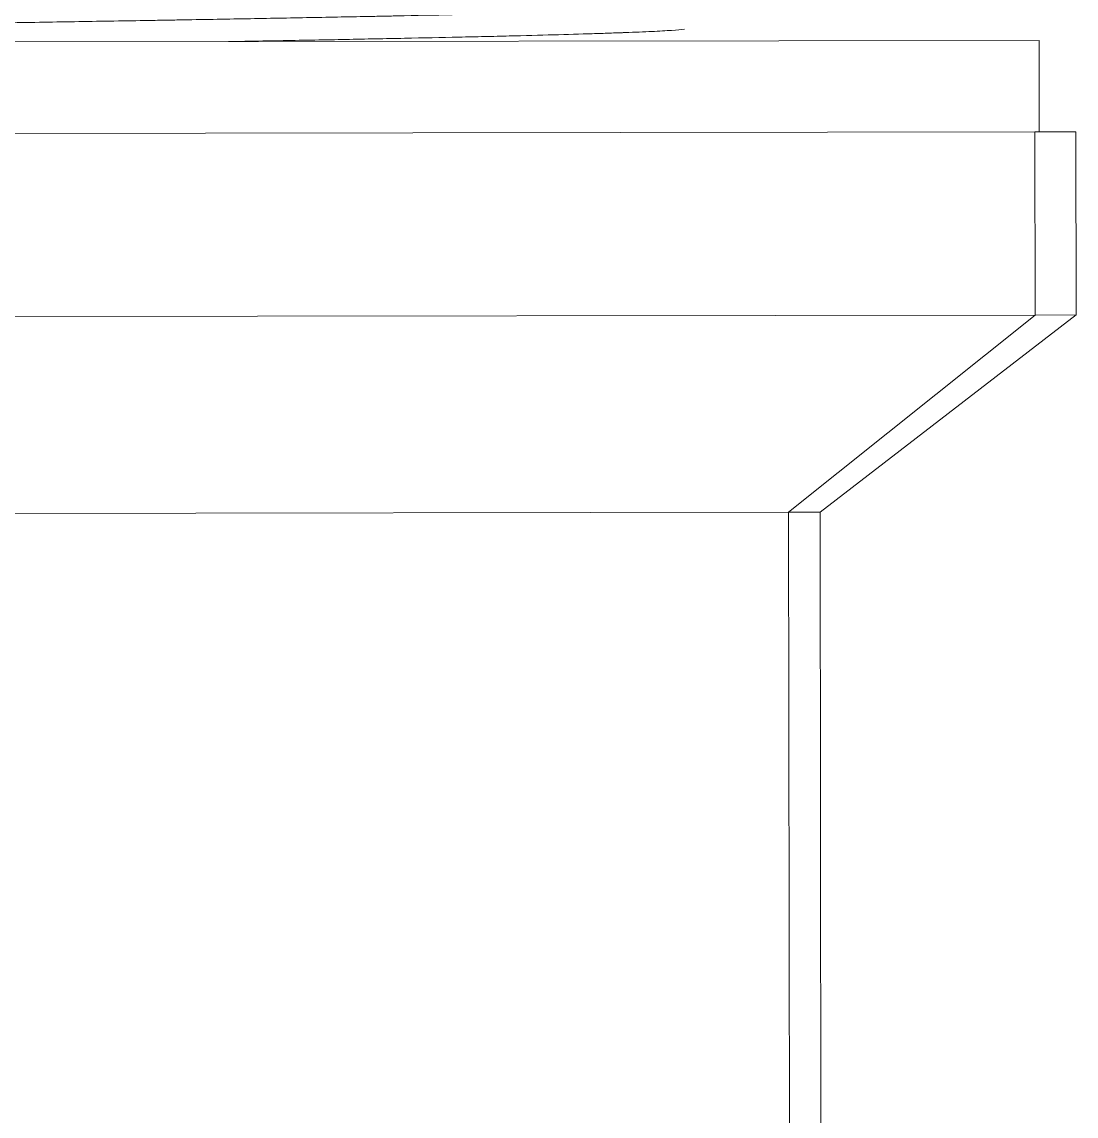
# Model space of a CAD drawing. Header units: millimetres. Extents: x 15183 to 15777, y -3358 to -2518.
# Drawn here: x 15313.17 to 15336.19, y -3078.03 to -3054.13 of the extents above; entities that cross this region are included whole.
import ezdxf

# ---------------------------------------------------------------- set-up
doc = ezdxf.new("R2010")
doc.units = ezdxf.units.MM

msp = doc.modelspace()

# ---------------------------------------------------------------- linework, layer by layer
at = {"linetype": 'Continuous', "lineweight": 18}
for p, q in [((15288.382, -3054.604), (15335.382, -3054.532)), ((15335.385, -3056.532), (15335.382, -3054.532)), ((15335.287, -3056.532), (15287.585, -3056.605)), ((15336.185, -3056.53), (15335.287, -3056.532)), ((15336.192, -3060.53), (15336.185, -3056.53)), ((15335.294, -3060.532), (15287.592, -3060.605)), ((15330.598, -3064.839), (15336.192, -3060.53)), ((15336.192, -3060.53), (15335.294, -3060.532)), ((15329.907, -3064.84), (15293.198, -3064.897)), ((15330.598, -3064.839), (15329.907, -3064.84)), ((15330.62, -3078.839), (15330.598, -3064.839))]:
    msp.add_line(p, q, dxfattribs=at)
at = {"linetype": 'Continuous', "lineweight": 13}
for p, q in [((15335.385, -3056.532), (15335.382, -3054.532)), ((15335.287, -3056.532), (15335.294, -3060.532)), ((15329.907, -3064.84), (15335.294, -3060.532)), ((15329.907, -3064.84), (15329.929, -3078.84))]:
    msp.add_line(p, q, dxfattribs=at)
at = {"linetype": 'Continuous', "lineweight": 18}
for points, knots in [([(15327.639, -3053.798), (15327.569, -3053.806), (15327.473, -3053.814), (15327.322, -3053.823), (15327.29, -3053.825), (15327.24, -3053.828), (15327.223, -3053.829), (15327.188, -3053.831), (15327.098, -3053.836), (15327, -3053.842), (15326.746, -3053.854), (15326.361, -3053.87), (15325.884, -3053.887), (15325.491, -3053.899), (15325.355, -3053.903), (15325.141, -3053.909), (15325.068, -3053.911), (15324.92, -3053.915), (15324.844, -3053.917), (15324.461, -3053.927), (15324.136, -3053.936), (15323.45, -3053.953), (15323.088, -3053.961), (15322.329, -3053.978), (15321.931, -3053.986), (15321.463, -3053.996), (15321.411, -3053.997), (15321.305, -3053.999), (15321.252, -3054), (15321.093, -3054.003), (15320.772, -3054.01), (15320.445, -3054.016), (15319.781, -3054.028), (15319.327, -3054.037), (15318.397, -3054.054), (15317.921, -3054.063), (15317.189, -3054.076), (15316.942, -3054.08), (15316.567, -3054.087), (15316.442, -3054.089), (15316.19, -3054.093), (15316.064, -3054.095), (15315.433, -3054.106), (15314.925, -3054.114), (15313.902, -3054.131), (15313.388, -3054.14), (15312.353, -3054.157), (15311.832, -3054.166), (15311.242, -3054.176), (15311.176, -3054.177), (15311.045, -3054.179), (15310.849, -3054.182), (15310.393, -3054.19), (15310.005, -3054.196), (15309.234, -3054.209), (15308.725, -3054.217), (15307.717, -3054.234), (15307.219, -3054.243), (15306.479, -3054.256), (15306.234, -3054.26), (15305.746, -3054.269), (15305.506, -3054.273), (15304.794, -3054.286), (15304.334, -3054.295), (15303.439, -3054.312), (15303.004, -3054.32), (15302.373, -3054.332), (15302.166, -3054.337), (15301.86, -3054.343), (15301.759, -3054.345), (15301.608, -3054.348), (15301.558, -3054.349), (15301.459, -3054.351), (15301.41, -3054.352), (15300.967, -3054.362), (15300.594, -3054.371), (15299.888, -3054.388), (15299.554, -3054.396), (15298.926, -3054.412), (15298.631, -3054.42), (15298.288, -3054.431), (15298.221, -3054.433), (15298.089, -3054.437), (15298.024, -3054.439), (15297.834, -3054.445), (15297.713, -3054.449), (15297.37, -3054.461), (15296.961, -3054.478), (15296.647, -3054.494), (15296.447, -3054.506), (15296.386, -3054.51), (15296.305, -3054.516), (15296.279, -3054.518), (15296.243, -3054.521), (15296.231, -3054.522), (15296.208, -3054.524), (15296.198, -3054.525), (15296.103, -3054.533), (15296.046, -3054.541), (15296.001, -3054.552), (15295.992, -3054.555), (15295.987, -3054.558)], [0, 0, 0, 0, 0.032916, 0.032916, 0.041145, 0.041145, 0.045259, 0.045259, 0.049374, 0.065832, 0.065832, 0.098748, 0.131663, 0.131663, 0.148121, 0.148121, 0.15635, 0.15635, 0.164579, 0.164579, 0.197495, 0.197495, 0.230411, 0.230411, 0.263327, 0.263327, 0.267441, 0.267441, 0.271556, 0.271556, 0.279785, 0.296243, 0.296243, 0.329158, 0.329158, 0.362074, 0.362074, 0.378532, 0.378532, 0.386761, 0.386761, 0.39499, 0.39499, 0.427906, 0.427906, 0.460822, 0.460822, 0.493738, 0.493738, 0.497852, 0.497852, 0.501967, 0.510196, 0.526654, 0.526654, 0.559569, 0.559569, 0.592485, 0.592485, 0.608943, 0.608943, 0.625401, 0.625401, 0.658317, 0.658317, 0.691233, 0.691233, 0.707691, 0.707691, 0.71592, 0.71592, 0.720034, 0.720034, 0.724149, 0.724149, 0.757064, 0.757064, 0.78998, 0.78998, 0.822896, 0.822896, 0.831125, 0.831125, 0.839354, 0.839354, 0.855812, 0.855812, 0.888728, 0.921644, 0.921644, 0.938102, 0.938102, 0.946331, 0.946331, 0.950445, 0.950445, 0.954559, 0.954559, 0.987475, 0.987475, 1, 1, 1, 1]), ([(15317.677, -3054.559), (15317.838, -3054.556), (15317.999, -3054.553), (15318.278, -3054.548), (15318.457, -3054.545), (15318.636, -3054.542), (15318.754, -3054.54), (15318.813, -3054.539), (15319.343, -3054.529), (15319.799, -3054.521), (15320.682, -3054.503), (15321.108, -3054.495), (15321.932, -3054.478), (15322.329, -3054.47), (15322.807, -3054.459), (15322.902, -3054.457), (15323.089, -3054.453), (15323.182, -3054.451), (15323.456, -3054.445), (15323.634, -3054.441), (15324.15, -3054.428), (15324.474, -3054.42), (15325.079, -3054.403), (15325.362, -3054.395), (15325.754, -3054.382), (15325.879, -3054.378), (15326.06, -3054.372), (15326.118, -3054.37), (15326.204, -3054.367), (15326.233, -3054.366), (15326.289, -3054.364), (15326.316, -3054.363), (15326.561, -3054.354), (15326.754, -3054.346), (15327.091, -3054.33), (15327.235, -3054.322), (15327.474, -3054.306), (15327.569, -3054.297), (15327.639, -3054.289)], [0, 0, 0, 0, 0.030784, 0.030784, 0.053861, 0.065399, 0.065399, 0.076937, 0.076937, 0.169244, 0.169244, 0.26155, 0.26155, 0.353856, 0.353856, 0.376933, 0.376933, 0.400009, 0.400009, 0.446162, 0.446162, 0.538469, 0.538469, 0.630775, 0.630775, 0.676928, 0.676928, 0.700005, 0.700005, 0.711543, 0.711543, 0.723081, 0.723081, 0.815387, 0.815387, 0.907694, 0.907694, 1, 1, 1, 1])]:
    msp.add_open_spline(points, degree=3, knots=knots, dxfattribs=at)

doc.saveas('drawing.dxf')
